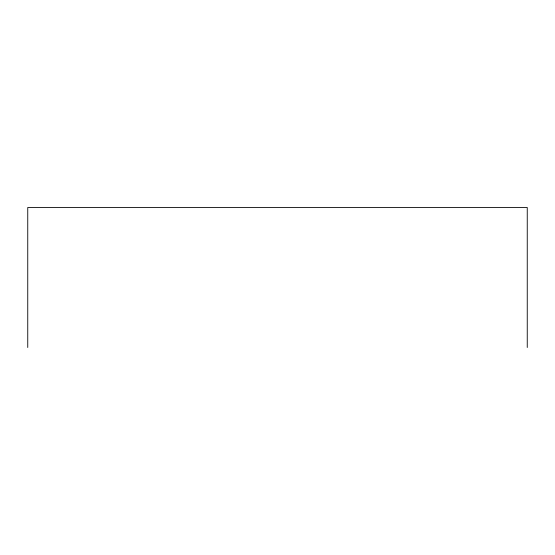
<?xml version="1.0" encoding="UTF-8"?>
<svg xmlns="http://www.w3.org/2000/svg" width="555" height="555" viewBox="0 0 555 555"><rect width="100%" height="100%" fill="white"/><g stroke="black" fill="none" stroke-linecap="round" stroke-linejoin="round"><path stroke-width="0.83" d="M527.25 347.499L527.25 207.501L27.75 207.501L27.75 347.499"/></g></svg>
